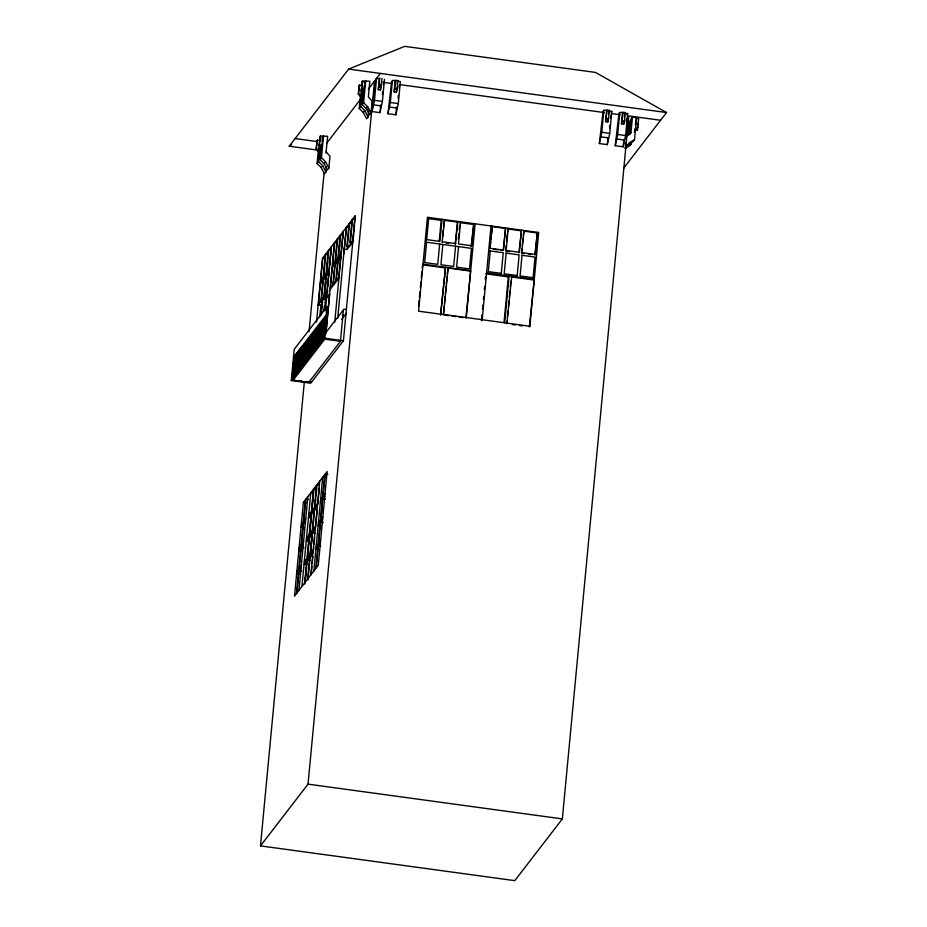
<?xml version="1.0" encoding="UTF-8"?>
<svg xmlns="http://www.w3.org/2000/svg" width="927" height="927" viewBox="0 0 927 927"><rect width="100%" height="100%" fill="white"/><g stroke="black" fill="none" stroke-linecap="round" stroke-linejoin="round"><path stroke-width="1.39" d="M316.501 322.132L322.538 258.227L355.238 215.771L343.419 340.754L310.73 383.199L291.275 380.533L294.23 349.294L326.918 306.849L328.251 307.022L325.991 309.954M294.798 379.954L292.017 379.572L294.207 356.432L295.528 356.605M293.546 377.579L292.214 377.405L292.967 376.432L294.948 355.458M293.708 375.47L295.69 354.496L297.011 354.682M296.431 353.535L294.45 374.508L295.771 374.693M325.968 152.978L327.671 136.269L320.336 136.06L318.633 151.843L316.188 149.293L317.022 140.475L320.082 140.29M295.029 375.655L297.173 352.561M316.188 149.293L317.428 139.931M295.933 372.573L297.915 351.6M296.675 371.611L298.656 350.638L299.989 350.823M296.779 370.927L297.046 368.123M297.706 361.136L297.973 358.343M297.416 370.649L299.409 349.676M326.443 166.733L325.945 171.947L324.496 173.882L321.171 167.555L317.08 163.523L318.517 148.39M318.633 151.843L319.027 147.706M322.99 136.42L321.542 147.972L319.097 145.423L320.336 136.06M298.911 368.714L300.893 347.741L302.214 347.926M317.08 163.523L318.54 161.588L320.105 145.076M299.618 368.459L301.634 346.768L302.967 346.953L303.708 345.991L302.376 345.806M300.765 363.303L301.159 359.108M301.681 353.511L302.086 349.328M326.2 151.889L329.966 156.35L328.865 168.077L327.405 170.012L324.091 163.685L320 159.653L321.426 144.519M321.542 147.972L321.808 145.215M322.19 141.089L322.584 136.964L322.075 137.636M301.113 366.524L302.967 346.953M301.854 365.562L303.708 345.991M320 159.653L321.449 157.717L323.535 135.713M302.469 365.991L304.45 345.029L305.192 344.056L303.338 363.639M304.079 362.666L305.933 343.094L306.675 342.133L304.832 361.704L323.535 335.748M305.574 360.742L307.416 341.159L308.17 340.197L306.177 361.171M660.58 120.267L628.796 115.921L562.341 818.912L514.786 880.65L260.475 845.887L304.323 382.028M307.312 350.336L308.401 338.807M309.085 331.611L324.068 173.14M307.057 358.807L308.911 339.236L309.653 338.274L307.799 357.845M308.54 356.883L310.394 337.301L311.136 336.339L309.282 355.922M310.024 354.948L311.878 335.377L312.619 334.415L310.777 353.987M311.518 353.025L313.361 333.442L314.102 332.492L312.248 352.063M313.002 351.101L314.844 331.518L315.586 330.557M313.604 351.53L315.829 329.236M320.452 282.631L318.482 303.465L320.962 300.244L322.932 279.421L320.452 282.631L323.094 283.002M314.346 350.568L316.339 329.595L317.08 328.633L315.099 349.606M315.968 347.243L317.822 327.66L318.564 326.698L316.71 346.281M325.261 254.682L323.175 276.814L320.696 280.035L322.781 257.903L325.435 258.262M316.999 345.215L318.876 325.331M319.688 316.814L321.009 305.134L318.355 304.763M323.419 278.772L321.449 299.606L323.929 296.385L325.898 275.562L323.419 278.772L326.153 279.143M323.604 277.625L325.759 254.044L328.413 254.404L328.146 257.173M317.324 346.71L319.305 325.736L320.047 324.774L318.065 345.748M320.846 315.238L322.318 299.618M303.372 502.388L294.508 596.119L318.285 565.25L327.15 471.519L303.372 502.388L306.014 502.747M318.656 343.002L320.533 323.117M321.345 314.601L322.816 298.981L325.47 299.34L329.676 293.871L326.049 332.214M318.946 343.384L320.788 323.801L321.53 322.839L319.688 342.422M328.239 250.823L326.142 272.955L323.674 276.165M326.397 274.913L324.427 295.748L326.907 292.526L328.865 271.704L326.397 274.913L329.131 275.284M324.577 295.806L324.971 291.646M325.365 287.474L325.898 281.924M327.231 266.849L327.752 261.321M296.489 593.547L298.587 571.414L296.605 573.987L299.247 574.346M300.8 547.984L298.83 568.807L296.849 571.38M301.043 545.377L303.013 524.543L301.032 527.115L303.685 527.486M305.354 499.815L303.256 521.947L301.275 524.52M320.429 341.449L322.283 321.878L323.025 320.916L321.043 341.889M296.988 592.898L299.073 570.765L301.066 568.193M301.542 544.728L303.511 523.906L305.493 521.333M324.033 309.919L324.438 305.667M321.704 339.108L323.593 319.224M324.392 310.696L325.47 299.34M321.785 340.927L323.766 319.942L324.508 318.981L322.654 338.564M331.206 246.964L329.12 269.097L326.64 272.306L328.737 250.186L331.46 250.557L331.078 254.705M298.969 590.325L307.834 496.594M323.129 334.693L324.612 319.073M325.412 310.557L331.46 246.652M327.416 293.338L327.683 290.568M328.204 285.006L328.598 280.846M330.163 264.38L330.418 261.623M323.268 338.992L325.25 318.019L325.991 317.057L323.963 338.088L291.275 380.533M326.918 306.849L326.153 314.948L293.453 357.393M343.419 309.815L340.441 341.298L308.737 382.469L293.071 380.325L324.774 339.155L327.752 307.671M301.935 586.467L310.8 492.735L313.372 493.094L313.106 495.852M325.84 333.674L334.427 242.793M304.67 582.932L306.756 560.8L304.033 564.334L306.686 564.705M308.969 537.37L306.999 558.193L304.276 561.739M309.224 534.763L311.182 513.94L308.459 517.475L311.032 517.822L309.328 535.876M313.523 489.201L311.437 511.333L308.714 514.867M337.15 239.247L335.064 261.379L332.584 264.601L334.682 242.468L337.243 242.816M304.856 584.068L306.42 567.463M307.59 555.157L308.239 548.216M308.506 545.435L308.9 541.264L306.246 540.904L315.168 529.329M311.542 512.457L312.839 498.622M305.157 582.295L307.254 560.163L309.734 556.942L307.637 579.074M309.711 534.126L311.681 513.291L314.16 510.082L312.19 530.904M311.947 533.512L309.977 554.334L307.497 557.556L309.467 536.721L312.121 537.092M316.501 485.342L314.404 507.475L311.924 510.684L314.021 488.552L316.675 488.923M340.128 235.388L335.817 280.951L333.338 284.172L337.648 238.61L340.302 238.969M307.984 579.873L310.221 556.304L312.955 552.759M312.538 531.692L314.659 509.433L317.382 505.899M310.545 553.755L311.066 548.193M311.46 544.033L311.982 538.471M315.238 504.137L315.62 499.989M316.153 494.45L316.536 490.302M338.204 261.101L340.684 257.88L338.031 257.521L335.562 260.742L338.204 261.101L338.865 254.183M339.247 250.035L339.78 244.496M343.094 231.53L341.009 253.662L338.529 256.883L340.626 234.751L343.268 235.11L343.013 237.88M310.858 574.891L319.722 481.159M334.751 322.098L343.349 231.205M311.31 573.257L311.959 566.339M312.225 563.581L312.874 556.663L310.221 556.304M313.384 551.275L313.778 547.115M314.044 544.334L314.693 537.393M315.516 527.834L317.219 509.78L314.659 509.433M317.81 504.427L319.386 487.822M342.098 247.555L342.48 243.407M361.993 88.007L360.8 96.802L358.355 94.253L359.189 85.435L362.248 85.249M343.65 254.021L344.184 248.494M358.355 94.253L359.595 84.89M313.836 571.032L322.689 477.301L325.342 477.66M337.729 318.239L346.316 227.347M344.23 249.479L346.571 227.034L349.131 227.382M315.817 568.46L317.903 546.327L315.922 548.9L318.575 549.271M320.116 522.898L318.146 543.732L316.165 546.304M320.371 520.29L322.329 499.468L320.348 502.04M324.67 474.728L322.584 496.86L320.603 499.433M368.494 113.001L368.123 116.906L366.663 118.841L363.338 112.515L359.247 108.482L360.418 96.107M365.157 81.391L363.708 92.932L361.263 90.382L362.515 81.031L369.838 81.228L368.367 96.86L372.144 101.31L371.043 112.862L369.572 114.971L366.258 108.656L362.167 104.612L363.465 90.858M316.304 567.822L318.401 545.69L320.383 543.118M320.858 519.653L322.828 498.819L324.809 496.246M361.194 92.677L361.449 89.919M344.473 249.166L347.046 249.514L349.514 246.292L346.953 245.945L349.039 223.813M361.263 90.382L362.515 81.031M321.912 512.098L322.179 509.317M347.046 249.514L349.537 223.175L352.179 223.534M359.247 108.482L360.707 106.547L362.272 90.046M363.708 92.932L364.496 84.681M346.953 245.945L347.44 245.307L350.093 245.667L352.573 242.445L349.919 242.086L352.017 219.954M350.093 245.667L352.515 219.317L355.076 219.664M362.167 104.612L363.616 102.677L365.702 80.672M354.983 216.095L353.141 237.903M353.639 234.879L352.99 241.796L350.418 241.449L349.919 242.086M354.033 230.73L354.554 225.191M260.475 845.887L308.031 784.138L374.485 81.147M384.485 79.386L382.411 101.402L379.989 112.642L372.04 111.553L375.771 79.305M372.04 111.553L374.462 100.313L376.547 78.308L379.317 78.679L379.815 78.042L378.286 89.687L380.51 89.989L382.04 78.343M378.286 89.687L379.317 78.679M380.51 89.989L381.032 84.496M379.989 112.642L380.73 104.832M382.376 94.6L382.642 91.761M383.315 84.658L383.581 81.819M397.185 83.917L397.44 81.159L400.383 81.564L398.309 103.581L395.887 114.821L387.938 113.731L391.657 81.483M387.938 113.731L390.36 102.491L392.434 80.475L397.938 80.522L397.104 89.34L396.408 92.167L394.172 91.866L395.215 80.858M394.172 91.866L395.713 80.209M396.408 92.167L396.791 88.042M395.887 114.821L396.617 106.999M398.135 98.192L398.401 95.354M399.073 88.25L399.34 85.411M418.61 306.13L419.143 300.429M419.41 297.579L419.954 291.878M420.36 287.602L420.893 281.901M421.298 277.625L421.843 271.924M422.237 267.648L423.002 264.16L470.696 270.684L465.933 317.961M425.968 239.305L426.223 236.547M426.883 229.629L427.138 226.86M426.675 239.606L428.761 217.474L427.926 218.563L441.182 220.371L442.017 219.282L439.931 241.414L426.675 239.606L425.829 240.696M426.594 242.237L424.67 262.573L437.741 264.357L439.665 244.021M439.224 241.124L441.182 220.371M442.585 236.906L443.245 230M443.5 227.231L444.033 221.692M442.063 242.445L444.67 219.653M442.828 244.45L440.916 264.728L453.662 266.466L455.574 246.2M440.592 314.913L445.539 267.243L440.615 314.751L441.101 314.102L529.838 326.234L529.34 326.883L534.265 279.375L486.582 272.851M443.57 313.465L444.242 306.373M444.508 303.523L445.18 296.431M445.447 293.592L446.119 286.489M446.385 283.65L447.057 276.547M447.324 273.708L448.181 267.602L443.43 314.89M457.405 222.121L455.308 244.253L457.915 221.46L457.405 222.121L444.16 220.313M458.355 239.247L458.888 233.708M459.271 229.56L459.665 225.412M460.568 221.82L458.471 243.952L471.704 245.759L473.801 223.627L471.067 246.582M458.541 246.605L456.605 267.138L469.514 268.9L471.461 248.366L426.42 242.214M466.258 317.544L475.122 223.813M481.53 319.282L481.936 315.018M482.469 309.34L482.874 305.076M483.407 299.398L483.674 296.559M484.346 289.456L484.624 286.617M485.296 279.514L485.563 276.675M491.02 225.991L482.156 319.722L481.403 320.707M490.592 241.785L489.943 248.703L492.341 226.165L490.858 239.015M490.256 250.939L488.297 271.599L501.298 273.384M503.187 250.51L505.586 227.972L503.5 250.105L500.534 250.151M501.275 273.546L503.245 252.712L490.001 250.904M505.667 251.09L506.188 245.562M506.582 241.414L507.231 234.496M507.498 231.727L508.239 228.343L506.142 250.475L519.387 252.283L521.484 230.151L518.911 252.909L519.387 252.283M506.142 253.106L504.195 273.778L517.185 275.551M504.045 322.364L508.344 276.918L509.108 275.933L504.67 322.793M507.092 320.962L506.826 323.801L511.75 276.292L511.252 276.93L533.778 280.012M507.498 316.698L508.031 311.02M508.436 306.756L508.969 301.078M509.375 296.814L509.92 291.136M510.313 286.872L510.858 281.194M517.173 275.713L519.143 254.89L505.899 253.071M524.218 253.604L521.577 253.245L521.971 249.096M522.353 244.948L523.013 238.03M523.268 235.261L524.126 230.51L521.577 253.245M522.04 255.284L520.082 275.956L533.083 277.729M534.821 255.052L537.37 232.329L535.285 254.45L522.04 252.642M533.071 277.891L535.041 257.057L521.797 255.249M529.827 326.397L538.703 232.503L427.44 217.289L418.564 311.182L441.09 314.265M608.599 113.72L608.865 110.973L611.797 111.379L609.723 133.384L607.301 144.624L599.352 143.546L603.083 111.298L603.848 110.29L609.352 110.325L608.518 119.154L607.822 121.982L605.586 121.669L606.629 110.672M599.352 143.546L601.774 132.294L603.848 110.29M605.586 121.669L607.127 110.023M607.822 121.982L608.205 117.856M607.301 144.624L607.915 138.111M609.549 128.007L609.815 125.157M610.487 118.065L610.754 115.226M624.369 117.277L624.752 113.152L627.695 113.546L625.609 135.562L623.199 146.802L615.25 145.713L618.969 113.465L619.746 112.457L625.25 112.503L624.416 121.321L623.72 124.148L621.484 123.847L622.527 112.839M615.25 145.713L617.672 134.473L619.746 112.457M621.484 123.847L623.025 112.202M623.72 124.148L623.975 121.402M623.199 146.802L623.813 140.29M626.246 121.657L626.513 118.818M625.841 142.596L625.343 147.81L629.757 142.538L634.497 139.71L636.582 117.694L632.434 117.126L630.951 119.062L629.479 134.682L630.963 132.746L632.434 117.126M626.212 138.691L626.455 136.084L630.963 132.746M626.779 135.678L627.857 124.322M628.135 135.18L629.479 120.974L627.996 122.897M634.74 129.421L634.497 131.935L635.157 128.876M635.412 125.249L635.934 119.745M637.88 127.555L634.601 129.919L637.255 130.278L637.903 123.395M637.255 130.278L638.703 118.737L636.061 118.366L636.582 117.694M300.336 367.532L304.114 361.959M292.017 379.572L312.283 351.356L292.967 376.432M319.097 145.423L319.514 144.879L321.947 147.428M321.171 167.555L322.631 165.62L318.54 161.588M324.091 163.685L325.539 161.75L321.449 157.717M363.338 112.515L364.798 110.58L360.707 106.547M367.706 106.721L366.258 108.656L371.043 112.862L367.706 106.721L363.616 102.677M317.857 150.139L289.224 146.223L348.633 69.085L404.751 46.35L595.493 72.422L666.525 112.549L623.593 168.285M326.918 142.897L361.275 98.308M368.32 89.154L380.429 73.43M335.307 263.338L337.787 260.128M335.145 264.948L337.625 261.727M327.022 293.511L318.112 305.087L320.754 305.447M330 289.653L338.911 278.077M291.588 377.231L292.329 376.258L293.65 376.443M311.217 351.623L343.917 309.166L346.374 309.502M341.796 319.259L344.311 315.98M346.582 313.164L344.89 315.354L342.167 314.971M608.865 110.973L609.352 110.325M611.02 112.376L611.797 111.379M305.736 518.726L303.755 521.298L305.852 499.166L308.494 499.537M317.625 503.291L314.902 506.826L316.999 484.694L319.641 485.064M325.053 493.651L323.071 496.223L325.168 474.091L327.822 474.45M624.752 113.152L625.25 112.503M626.919 114.554L627.695 113.546M299.062 547.95L303.523 542.156M306.489 538.297L315.412 526.721M318.39 522.863L322.839 517.081M303.28 544.763L298.818 550.557L301.472 550.916M322.596 519.676L318.135 525.47L320.788 525.829M301.31 565.597L299.328 568.17L301.298 547.336L303.94 547.695M313.199 550.163L310.475 553.697L312.445 532.863L315.087 533.234M320.626 540.511L318.645 543.083L320.615 522.26L323.268 522.619M626.803 146.385L625.319 148.308L630.047 145.481L631.542 143.546L626.803 146.385L625.03 148.494M629.757 142.538L628.274 144.473L633.014 141.634L634.497 139.71M298.749 370.823L299.491 369.861L298.17 369.688L300.151 348.703L301.472 348.888M289.224 146.223L291.599 144.624M362.098 81.564L364.751 81.924M359.189 85.435L361.843 85.794M348.633 69.085L666.525 112.549M383.048 82.329L391.623 83.5M400.197 84.67L604.508 112.596M611.646 113.581L620.221 114.751M378.981 86.86L381.217 87.161M394.879 89.038L397.104 89.34M606.293 118.841L608.518 119.154M622.191 121.02L624.416 121.321M635.018 129.374L637.672 129.734M374.462 100.313L382.411 101.402M390.36 102.491L398.309 103.581M601.774 132.294L609.723 133.384M617.672 134.473L625.609 135.562M373.314 104.821L381.264 105.91M389.201 106.999L397.15 108.077M600.626 136.802L608.564 137.891M616.513 138.98L624.462 140.07M295.134 138.552L317.243 141.576M492.028 226.57L505.273 228.378M507.753 228.957L520.997 230.777M523.662 231.113L536.907 232.932M459.931 222.642L473.164 224.45M442.573 241.785L455.817 243.592M490.244 248.297L503.5 250.105M493.917 249.247L497.892 249.792M446.038 242.99L448.691 243.349M506.988 251.275L509.641 251.634M528.193 254.149L530.847 254.519M447.857 268.019L470.371 271.101M422.515 264.798L445.041 267.88M485.829 273.836L508.344 276.918M324.299 297.046L326.953 297.405M323.813 297.694L326.455 298.054M444.833 315.087L449.062 315.655M451.866 316.049L456.096 316.617M458.9 316.999L463.118 317.579M512.457 324.566L515.273 324.96M519.491 325.528L522.307 325.922M323.963 338.088L343.419 340.754M324.774 339.155L340.441 341.298M303.164 349.803L311.715 350.974M295.192 373.546L296.513 373.72M298.957 380.522L301.738 380.904M305.91 381.472L311.472 382.237M322.828 498.819L325.481 499.19M311.681 513.291L314.253 513.639M318.401 545.69L320.881 546.026M307.254 560.163L309.815 560.511M299.073 570.765L301.646 571.125M308.031 784.138L562.341 818.912M361.681 89.849L364.126 92.387M358.761 93.708L361.206 96.257M316.594 148.749L319.039 151.298M364.798 110.58L368.123 116.906M325.539 161.75L328.865 168.077M322.631 165.62L325.945 171.947M332.341 267.196L330.371 288.03L332.851 284.809L334.821 263.986L332.341 267.196M338.285 259.479L336.316 280.313L338.795 277.092L340.765 256.269L338.285 259.479"/></g></svg>
